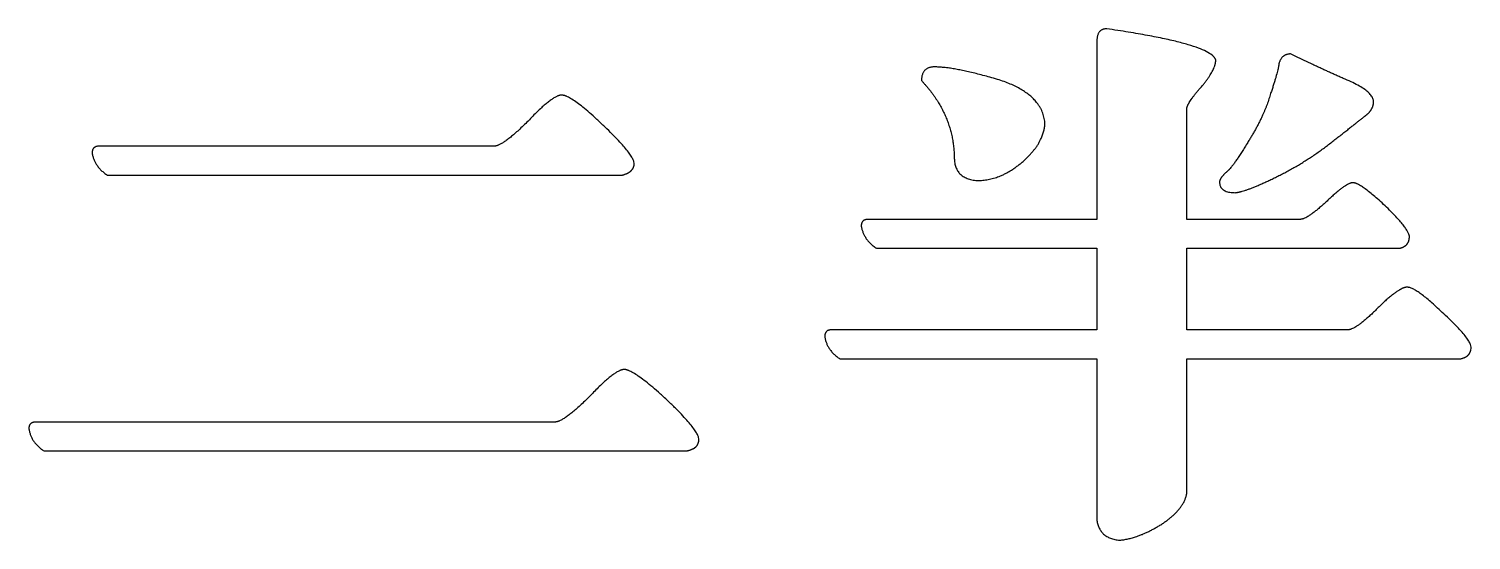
# Model space of a CAD drawing. Header units: millimetres. Extents: x -1.91 to 1.22, y 0.58 to 1.69.
import ezdxf

# ---------------------------------------------------------------- set-up
doc = ezdxf.new("R2010")
doc.units = ezdxf.units.MM
doc.layers.add('Default', color=178, linetype='Continuous', true_color=0x000000)

msp = doc.modelspace()

# ---------------------------------------------------------------- linework, layer by layer
at = {"layer": 'Default'}
for points in [[(0.4321, 1.695), (0.4106, 1.695), (0.4106, 1.6669)], [(0.6689, 1.6271), (0.6606, 1.6619), (0.4321, 1.695)], [(0.4106, 1.6669), (0.4106, 1.474), (0.4106, 1.2811)], [(0.8312, 1.6404), (0.8129, 1.6404), (0.8063, 1.6205)], [(0.9454, 1.5874), (0.8825, 1.6155), (0.8312, 1.6404)], [(0.058, 1.6122), (0.0298, 1.6122), (0.0298, 1.5824)], [(0.1987, 1.5841), (0.1027, 1.6122), (0.058, 1.6122)], [(0.6408, 1.5725), (0.6689, 1.6072), (0.6689, 1.6271)], [(0.8063, 1.6205), (0.8047, 1.6039), (0.7881, 1.5543)], [(0.298, 1.488), (0.2947, 1.5526), (0.1987, 1.5841)], [(0.606, 1.5228), (0.6093, 1.5377), (0.6408, 1.5725)], [(-0.7516, 1.551), (-0.7715, 1.551), (-0.8245, 1.4947)], [(0.7881, 1.5543), (0.7732, 1.5029), (0.7384, 1.4483)], [(0.606, 1.2811), (0.606, 1.402), (0.606, 1.5228)], [(-0.8245, 1.4947), (-0.8791, 1.44), (-0.899, 1.44)], [(0.7384, 1.4483), (0.7053, 1.3937), (0.6921, 1.3837)], [(-1.7566, 1.44), (-1.7715, 1.44), (-1.7715, 1.4251)], [(-1.7715, 1.4251), (-1.7665, 1.3953), (-1.7384, 1.3771)], [(-0.899, 1.44), (-1.3278, 1.44), (-1.7566, 1.44)], [(0.101, 1.4135), (0.1027, 1.3688), (0.1507, 1.3655)], [(-1.7384, 1.3771), (-1.1796, 1.3771), (-0.6208, 1.3771)], [(0.9669, 1.3606), (0.952, 1.3606), (0.9106, 1.3208)], [(0.9106, 1.3208), (0.8676, 1.2811), (0.8527, 1.2811)], [(-0.0861, 1.2811), (-0.101, 1.2811), (-0.101, 1.2662)], [(-0.101, 1.2662), (-0.096, 1.2364), (-0.0679, 1.2182)], [(0.4106, 1.2811), (0.1623, 1.2811), (-0.0861, 1.2811)], [(0.8527, 1.2811), (0.7293, 1.2811), (0.606, 1.2811)], [(-0.0679, 1.2182), (0.1714, 1.2182), (0.4106, 1.2182)], [(0.4106, 1.2182), (0.4106, 1.1296), (0.4106, 1.041)], [(0.606, 1.041), (0.606, 1.1296), (0.606, 1.2182)], [(0.606, 1.2182), (0.837, 1.2182), (1.0679, 1.2182)], [(-0.1655, 1.041), (-0.1804, 1.041), (-0.1804, 1.0261)], [(0.4106, 1.041), (0.1225, 1.041), (-0.1655, 1.041)], [(0.9553, 1.041), (0.7807, 1.041), (0.606, 1.041)], [(-0.1804, 1.0261), (-0.1755, 0.9963), (-0.1473, 0.9781)], [(-0.1473, 0.9781), (0.1317, 0.9781), (0.4106, 0.9781)], [(0.4106, 0.9781), (0.4106, 0.8026), (0.4106, 0.6271)], [(0.606, 0.6851), (0.606, 0.8316), (0.606, 0.9781)], [(0.606, 0.9781), (0.9032, 0.9781), (1.2004, 0.9781)], [(-0.6159, 0.9549), (-0.6357, 0.9549), (-0.6904, 0.897)], [(-0.6904, 0.897), (-0.7467, 0.8407), (-0.7665, 0.8407)], [(-1.894, 0.8407), (-1.9089, 0.8407), (-1.9089, 0.8258)], [(-1.9089, 0.8258), (-1.9039, 0.796), (-1.8758, 0.7778)], [(-0.7665, 0.8407), (-1.3303, 0.8407), (-1.894, 0.8407)], [(-1.8758, 0.7778), (-1.1788, 0.7778), (-0.4818, 0.7778)], [(0.4106, 0.6271), (0.4172, 0.5874), (0.4603, 0.5841)]]:
    msp.add_open_spline(points, degree=2, dxfattribs=at)
for points, knots in [([(0.0298, 1.5824), (0.0646, 1.546), (0.0828, 1.5029), (0.101, 1.4599), (0.101, 1.4135)], [-7, -7, -7, -6, -6, -5, -5, -5]), ([(1, 1.5112), (1.0116, 1.5228), (1.0116, 1.5361), (1.0116, 1.5609), (0.9454, 1.5874)], [-3, -3, -3, -2, -2, -1, -1, -1]), ([(-0.6208, 1.3771), (-0.5943, 1.3837), (-0.5943, 1.402), (-0.5943, 1.4218), (-0.6606, 1.4847), (-0.7301, 1.551), (-0.7516, 1.551)], [-8, -8, -8, -7, -7, -6, -6, -5, -5, -5]), ([(0.712, 1.339), (0.7384, 1.3423), (0.8014, 1.3738), (0.8659, 1.4053), (0.9222, 1.45), (0.9818, 1.4963), (1, 1.5112)], [-6, -6, -6, -5, -5, -4, -4, -3, -3, -3]), ([(0.1507, 1.3655), (0.202, 1.3655), (0.2484, 1.4053), (0.2947, 1.445), (0.298, 1.488)], [-4, -4, -4, -3, -3, -2, -2, -2]), ([(0.6921, 1.3837), (0.6772, 1.3705), (0.6772, 1.3622), (0.6772, 1.339), (0.712, 1.339)], [-8, -8, -8, -7, -7, -6, -6, -6]), ([(1.0679, 1.2182), (1.0894, 1.2231), (1.0894, 1.243), (1.0894, 1.2596), (1.0381, 1.3092), (0.9835, 1.3606), (0.9669, 1.3606)], [-7, -7, -7, -6, -6, -5, -5, -4, -4, -4]), ([(1.1639, 1.0758), (1.1043, 1.1337), (1.0845, 1.1337), (1.0663, 1.1337), (1.0199, 1.0874), (0.9735, 1.041), (0.9553, 1.041)], [-13, -13, -13, -12, -12, -11, -11, -10, -10, -10]), ([(1.2004, 0.9781), (1.2235, 0.9831), (1.2235, 1.0029), (1.2235, 1.0212), (1.1639, 1.0758)], [-15, -15, -15, -14, -14, -13, -13, -13]), ([(-0.4818, 0.7778), (-0.4536, 0.7827), (-0.4536, 0.8026), (-0.4536, 0.8225), (-0.5215, 0.8871), (-0.5943, 0.9549), (-0.6159, 0.9549)], [-8, -8, -8, -7, -7, -6, -6, -5, -5, -5]), ([(0.4603, 0.5841), (0.5017, 0.5874), (0.5514, 0.6188), (0.5994, 0.6503), (0.606, 0.6851)], [-19, -19, -19, -18, -18, -17, -17, -17])]:
    msp.add_open_spline(points, degree=2, knots=knots, dxfattribs=at)

doc.saveas('drawing.dxf')
